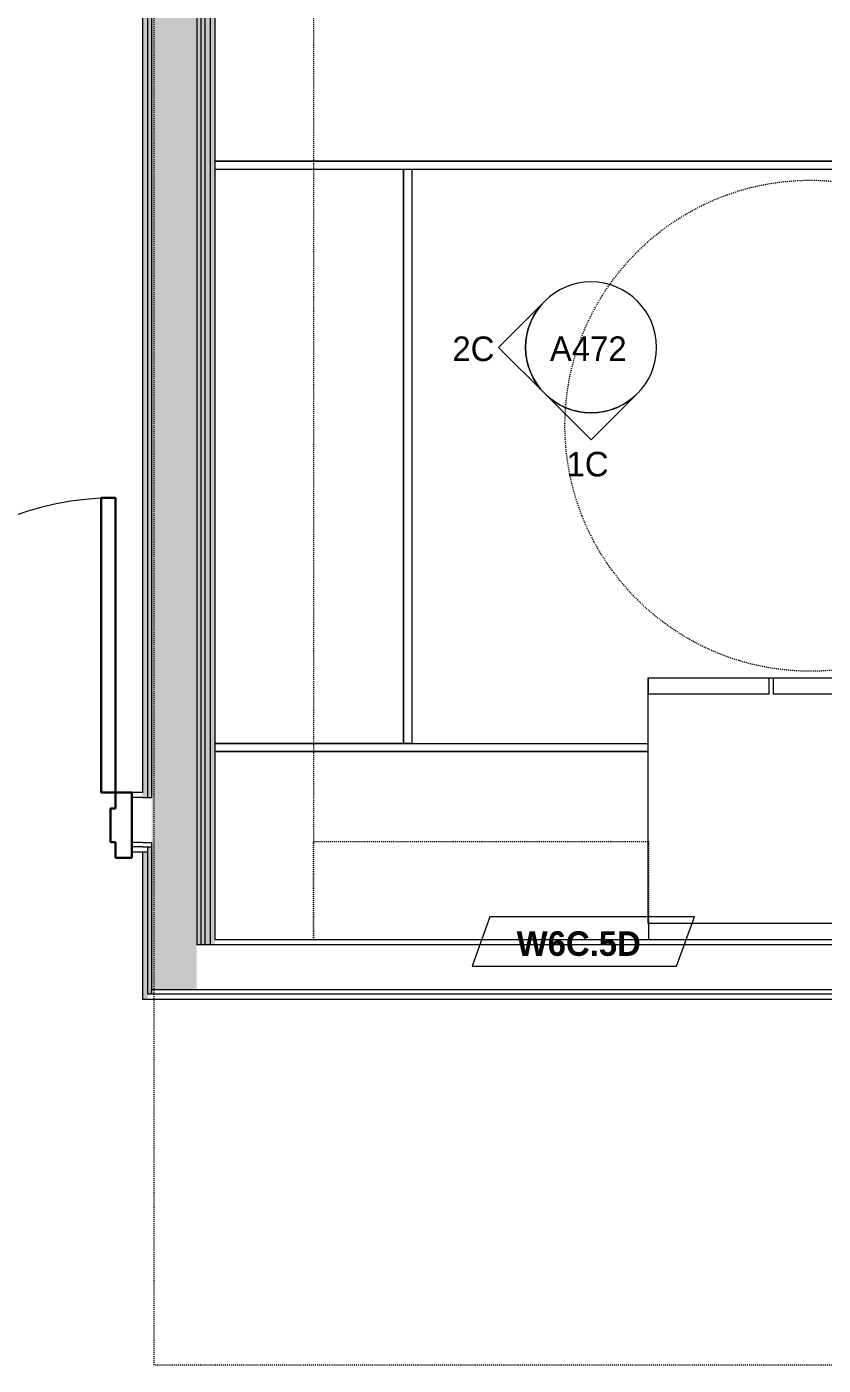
# Model space of a CAD drawing. Header units: inches. Extents: x -4010 to -1814, y 9846 to 12241.
# Drawn here: x -3222.9 to -3125.6, y 10406.2 to 10569.7 of the extents above; entities that cross this region are included whole.
import ezdxf

# ---------------------------------------------------------------- set-up
doc = ezdxf.new("R2010")
doc.units = ezdxf.units.IN
doc.header["$MEASUREMENT"] = 0
doc.linetypes.add('Dash', pattern=[0.25, 0.125, -0.125])
doc.linetypes.add('Dash_2_', pattern=[0.25, 0.125, -0.125])
for name, color, linetype, lineweight in [('0-1', 7, 'Continuous', 5), ('0-3', 8, 'Continuous', 9), ('A-DOOR-1', 7, 'Continuous', 9), ('A-DOOR-2', 10, 'Continuous', 30), ('A-DOOR-FRAM-2', 10, 'Continuous', 30), ('A-GENM', 5, 'Continuous', 9), ('A-GENM-HDLN', 13, 'Dash', 9), ('A-WALL-2', 250, 'Continuous', 18), ('A-WALL-IDEN', 211, 'Continuous', 9), ('G-ANNO-SYMB-3', 111, 'Continuous', 9), ('G-ANNO-SYMB-4', 111, 'Dash_2_', 9), ('I-WALL-1', 21, 'Continuous', 18), ('I-WALL-2', 241, 'Continuous', 5), ('I-WALL-3', 7, 'Continuous', 9), ('Q-CASE', 31, 'Continuous', 9), ('Q-CASE-HDLN', 31, 'Dash', 9), ('Q-SPCQ', 91, 'Continuous', 9)]:
    doc.layers.add(name, color=color, linetype=linetype, lineweight=lineweight)
doc.styles.add('Century Gothic', font='ufonts.com_century-gothic.ttf', dxfattribs={"height": 3})
doc.styles.add('Century Gothic_B_1', font='GOTHICB.TTF', dxfattribs={"height": 3})

# ---------------------------------------------------------------- blocks, each defined once
blk = doc.blocks.new('HOLLOW METAL - UNIT DOOR-2191978-UNIT PLANS - 2ND _ 3RD FLOOR')
at = {"layer": 'A-DOOR-1'}
blk.add_arc((18, 3.875), 36, 90, 180, dxfattribs=at)
at = {"layer": 'A-DOOR-2'}
for p, q in [((18, 39.875), (16.25, 39.875)), ((16.25, 39.875), (16.25, 3.875)), ((18, 3.875), (18, 39.875)), ((16.25, 3.875), (18, 3.875))]:
    blk.add_line(p, q, dxfattribs=at)
at = {"layer": 'A-DOOR-FRAM-2'}
for p, q in [((-18, 3.875), (-20, 3.875)), ((-20, 3.875), (-20, -4.125)), ((-18, 1.9375), (-18, 3.875)), ((18, 3.875), (18, 1.9375)), ((20, 3.875), (18, 3.875)), ((20, -4.125), (20, 3.875)), ((-17.375, 1.9375), (-18, 1.9375)), ((-17.375, -2.1875), (-17.375, 1.9375)), ((18, 1.9375), (17.375, 1.9375)), ((17.375, 1.9375), (17.375, -2.1875)), ((-18, -4.125), (-18, -2.1875)), ((-18, -2.1875), (-17.375, -2.1875)), ((17.375, -2.1875), (18, -2.1875)), ((18, -2.1875), (18, -4.125)), ((-20, -4.125), (-18, -4.125)), ((18, -4.125), (20, -4.125))]:
    blk.add_line(p, q, dxfattribs=at)
blk = doc.blocks.new('CTR - 1st Phase - Common Walls_rvt-1-UNIT PLANS - 2ND _ 3RD FLOOR')
at = {"layer": 'I-WALL-1'}
h = blk.add_hatch(color=256, dxfattribs=at)
h.paths.add_polyline_path([(-3199.89, 10457.54), (-3199.89, 10715.5), (-3200.51, 10715.5), (-3200.51, 10457.54)], flags=0)
h.paths.add_polyline_path([(-3199.89, 10753.5), (-3199.89, 10843.14), (-3200.51, 10843.14), (-3200.51, 10753.5), (-3200.37, 10753.5)], flags=0)
at = {"layer": 'I-WALL-2'}
h = blk.add_hatch(color=256, dxfattribs=at)
h.paths.add_polyline_path([(-3208.76, 10450.91), (-3208.14, 10450.91), (-3208.14, 10468.91), (-3208.76, 10468.91), (-3208.76, 10463.59)], flags=0)
h.paths.add_polyline_path([(-3208.76, 10475.54), (-3208.14, 10475.54), (-3208.14, 10843.14), (-3208.76, 10843.14), (-3208.76, 10476.16)], flags=0)
h = blk.add_hatch(color=256, dxfattribs=at)
h.paths.add_polyline_path([(-3208.14, 10451.54), (-3207.64, 10451.54), (-3207.64, 10469.54), (-3208.14, 10469.54), (-3208.14, 10463.59)], flags=0)
h.paths.add_polyline_path([(-3208.14, 10475.54), (-3207.64, 10475.54), (-3207.64, 10843.14), (-3208.14, 10843.14), (-3208.14, 10482.3)], flags=0)
for points in [[(-3207.64, 10452.04), (-3202.14, 10452.04), (-3202.14, 10843.14), (-3207.64, 10843.14), (-3207.64, 10463.59)], [(-3202.14, 10457.54), (-3201.64, 10457.54), (-3201.64, 10843.14), (-3202.14, 10843.14), (-3202.14, 10463.59)], [(-3201.64, 10457.54), (-3201.14, 10457.54), (-3201.14, 10715.5), (-3201.32, 10715.5), (-3201.32, 10753.5), (-3201.14, 10753.5), (-3201.14, 10843.14), (-3201.64, 10843.14), (-3201.64, 10463.59)]]:
    blk.add_hatch(color=256, dxfattribs=at).paths.add_polyline_path(points, flags=0)
h = blk.add_hatch(color=256, dxfattribs=at)
h.paths.add_polyline_path([(-3201.14, 10457.54), (-3200.51, 10457.54), (-3200.51, 10715.5), (-3201.14, 10715.5), (-3201.14, 10463.59)], flags=0)
h.paths.add_polyline_path([(-3201.14, 10753.5), (-3200.51, 10753.5), (-3200.51, 10843.14), (-3201.14, 10843.14), (-3201.14, 10753.55)], flags=0)
at = {"layer": 'A-WALL-2'}
for p, q in [((-3208.14, 10843.14), (-3208.14, 10475.54)), ((-3207.64, 10843.14), (-3207.64, 10475.54)), ((-3202.14, 10843.14), (-3202.14, 10457.54)), ((-3201.64, 10843.14), (-3201.64, 10457.54)), ((-3201.14, 10715.5), (-3201.14, 10457.54)), ((-3200.51, 10715.5), (-3200.51, 10457.54)), ((-3208.76, 10475.54), (-3210.05, 10475.54)), ((-3208.76, 10475.54), (-3208.14, 10475.54)), ((-3208.14, 10475.54), (-3207.64, 10475.54)), ((-3208.76, 10470.04), (-3210.05, 10470.04)), ((-3208.76, 10469.54), (-3210.05, 10469.54)), ((-3208.76, 10470.04), (-3207.64, 10470.04)), ((-3208.76, 10469.54), (-3208.14, 10469.54)), ((-3208.14, 10469.54), (-3208.14, 10468.91)), ((-3208.14, 10469.54), (-3208.14, 10468.91)), ((-3208.14, 10469.54), (-3207.64, 10469.54)), ((-3207.64, 10470.04), (-3207.64, 10469.54)), ((-3207.64, 10470.04), (-3207.64, 10469.54)), ((-3207.64, 10469.54), (-3207.64, 10452.04)), ((-3208.76, 10468.91), (-3208.14, 10468.91)), ((-3208.14, 10468.91), (-3208.14, 10451.54)), ((-3201.64, 10457.54), (-3202.14, 10457.54)), ((-3201.14, 10457.54), (-3201.64, 10457.54)), ((-3200.51, 10457.54), (-3201.14, 10457.54)), ((-3199.89, 10457.54), (-3200.51, 10457.54)), ((-3110.24, 10457.54), (-3199.89, 10457.54)), ((-3207.64, 10451.54), (-3208.14, 10451.54)), ((-3207.64, 10452.04), (-3207.64, 10451.54)), ((-3202.14, 10452.04), (-3207.64, 10452.04)), ((-3207.64, 10451.54), (-3207.64, 10452.04)), ((-3199.89, 10451.54), (-3207.64, 10451.54)), ((-3199.89, 10452.04), (-3202.14, 10452.04)), ((-3110.24, 10452.04), (-3199.89, 10452.04)), ((-3110.24, 10451.54), (-3199.89, 10451.54))]:
    blk.add_line(p, q, dxfattribs=at)
at = {"layer": 'I-WALL-3'}
for p, q in [((-3208.76, 10843.14), (-3208.76, 10476.16)), ((-3199.89, 10458.16), (-3199.89, 10715.5)), ((-3208.76, 10476.16), (-3210.05, 10476.16)), ((-3210.05, 10468.91), (-3208.76, 10468.91)), ((-3208.76, 10468.91), (-3208.76, 10450.91)), ((-3110.24, 10458.16), (-3199.89, 10458.16)), ((-3208.76, 10450.91), (-3208.14, 10450.91)), ((-3208.14, 10450.91), (-3199.89, 10450.91)), ((-3199.89, 10450.91), (-3110.24, 10450.91))]:
    blk.add_line(p, q, dxfattribs=at)
at = {"layer": '0-3'}
blk.add_blockref('HOLLOW METAL - UNIT DOOR-2191978-UNIT PLANS - 2ND _ 3RD FLOOR', (-3230.05, 10472.29), dxfattribs=at)
blk = doc.blocks.new('OD_CW_Upper Cabinet - OD_CW_Upper Cabinet-3856829-UNIT PLANS - 2ND _ 3RD FLOOR')
at = {"layer": 'Q-CASE-HDLN'}
for p, q in [((0.74, -24), (0.74, -12)), ((0.74, -12), (115.86, -12)), ((115.86, -12), (115.86, -24)), ((115.86, -24), (0.74, -24))]:
    blk.add_line(p, q, dxfattribs=at)
blk = doc.blocks.new('OD_CW_Base Cabinet - OD_CW_Base Cabinet-V55-UNIT PLANS - 2ND _ 3RD FLOOR')
at = {"layer": 'Q-CASE'}
for p, q in [((0.74, 0), (70.86, 0)), ((0.74, 0), (70.86, 0)), ((70.86, -1), (0.74, -1)), ((0.74, -1), (70.86, -1)), ((70.86, 0), (70.86, -24)), ((70.86, 0), (70.86, -1)), ((70.86, -1), (70.86, -24))]:
    blk.add_line(p, q, dxfattribs=at)
blk = doc.blocks.new('OD_CW_Base Cabinet - OD_CW_Base Cabinet-V56-UNIT PLANS - 2ND _ 3RD FLOOR')
at = {"layer": 'Q-CASE'}
for p, q in [((0.74, -24), (0.74, 0)), ((0.74, 0), (107.93, 0)), ((0.74, -1), (0.74, 0)), ((0.74, 0), (107.93, 0)), ((107.93, -1), (0.74, -1)), ((0.74, -24), (0.74, -1)), ((0.74, -1), (107.93, -1)), ((107.93, -24), (0.74, -24)), ((107.93, -24), (0.74, -24))]:
    blk.add_line(p, q, dxfattribs=at)
blk = doc.blocks.new('ADA Clearances - 5ft Circle-3255450-UNIT PLANS - 2ND _ 3RD FLOOR')
at = {"layer": 'A-GENM-HDLN'}
blk.add_circle((0, 0), 30, dxfattribs=at)
blk = doc.blocks.new('OD_CW_Upper Cabinet - OD_CW_Upper Cabinet-3876543-UNIT PLANS - 2ND _ 3RD FLOOR')
at = {"layer": 'Q-CASE-HDLN'}
for p, q in [((0.74, -24), (0.74, -12)), ((0.74, -12), (41.64, -12)), ((41.64, -12), (41.64, -24)), ((41.64, -24), (0.74, -24))]:
    blk.add_line(p, q, dxfattribs=at)
blk = doc.blocks.new('OD_CW_Base Cabinet - OD_CW_Base Cabinet-V95-UNIT PLANS - 2ND _ 3RD FLOOR')
at = {"layer": 'Q-CASE'}
for p, q in [((0.74, 0), (53.64, 0)), ((0.74, 0), (53.64, 0)), ((53.64, -1), (0.74, -1)), ((0.74, -1), (53.64, -1)), ((53.64, -22), (53.64, -24)), ((53.64, -22), (53.64, -24))]:
    blk.add_line(p, q, dxfattribs=at)
blk = doc.blocks.new('Refrigerator_-_Side-by-Side_6047 - 36_ X 30_-1372843-UNIT PLANS - 2ND _ 3RD FLOOR')
at = {"layer": 'Q-SPCQ'}
for p, q in [((-17.88, 15.58), (17.87, 15.58)), ((-17.88, -14.42), (-17.88, 15.58)), ((-17.88, 15.58), (-3.13, 15.58)), ((-17.88, 15.58), (-17.88, 13.58)), ((-3.13, 13.58), (-3.13, 15.58)), ((-2.63, 15.58), (17.87, 15.58)), ((-2.63, 15.58), (-2.63, 13.58)), ((17.87, 15.58), (17.87, -14.42)), ((17.87, 13.58), (17.87, 15.58)), ((-3.13, 13.58), (-17.88, 13.58)), ((17.87, 13.58), (-2.63, 13.58)), ((17.87, -14.42), (-17.88, -14.42))]:
    blk.add_line(p, q, dxfattribs=at)
blk = doc.blocks.new('Elevation - Filled Arrow-152140-UNIT PLANS - 2ND _ 3RD FLOOR')
at = {"layer": 'G-ANNO-SYMB-3'}
for start, end in [(360, 180), (180, 360)]:
    blk.add_arc((0, 0), 0.25, start, end, dxfattribs=at)
blk = doc.blocks.new('Elevation - Filled Arrow-151867-UNIT PLANS - 2ND _ 3RD FLOOR')
at = {"layer": 'G-ANNO-SYMB-3'}
for p, q in [((0, 0.3536), (-0.1768, 0.1768)), ((0.1768, 0.1768), (0, 0.3536))]:
    blk.add_line(p, q, dxfattribs=at)
blk.add_arc((0, 0), 0.25, 45, 135, dxfattribs=at)
blk = doc.blocks.new('Wall Tag - Arch Wall-3956453-UNIT PLANS - 2ND _ 3RD FLOOR')
at = {"layer": 'A-WALL-IDEN'}
for p, q in [((-0.3561, 0.0937), (-0.4244, -0.0937)), ((0.4244, 0.0937), (-0.3561, 0.0937)), ((0.3561, -0.0937), (0.4244, 0.0937)), ((-0.4244, -0.0937), (0.3561, -0.0937))]:
    blk.add_line(p, q, dxfattribs=at)

msp = doc.modelspace()

# ---------------------------------------------------------------- linework, layer by layer
at = {"layer": 'G-ANNO-SYMB-4'}
for p, q in [((-3207.32374, 10406.1894), (-3207.32374, 10876.25322)), ((-2913.32374, 10406.1894), (-3207.32374, 10406.1894))]:
    msp.add_line(p, q, dxfattribs=at)

# ---------------------------------------------------------------- block references
at = {"layer": '0-1'}
msp.add_blockref('CTR - 1st Phase - Common Walls_rvt-1-UNIT PLANS - 2ND _ 3RD FLOOR', (0, 0), dxfattribs=at)
at = {"layer": 'A-GENM', "rotation": 180}
msp.add_blockref('ADA Clearances - 5ft Circle-3255450-UNIT PLANS - 2ND _ 3RD FLOOR', (-3127.17374, 10520.9769), dxfattribs=at)
at = {"layer": 'A-WALL-IDEN', "xscale": 31.99999999999999, "yscale": 31.99999999999999, "zscale": 31.99999999999999}
msp.add_blockref('Wall Tag - Arch Wall-3956453-UNIT PLANS - 2ND _ 3RD FLOOR', (-3154.93624, 10457.95741), dxfattribs=at)
at = {"layer": 'G-ANNO-SYMB-3', "xscale": 31.99999999999999, "yscale": 31.99999999999999, "zscale": 31.99999999999999, "rotation": 269.9999999999943}
msp.add_blockref('Elevation - Filled Arrow-152140-UNIT PLANS - 2ND _ 3RD FLOOR', (-3153.98401, 10530.55321), dxfattribs=at)
at = {"layer": 'G-ANNO-SYMB-3', "extrusion": (0, 0, -1), "xscale": 31.99999999999999, "yscale": 31.99999999999999, "zscale": 31.99999999999999}
for rotation in [270.0000000000061, 180]:
    msp.add_blockref('Elevation - Filled Arrow-151867-UNIT PLANS - 2ND _ 3RD FLOOR', (3153.98401, 10530.55321), dxfattribs=dict(at, rotation=rotation))
at = {"layer": 'Q-CASE'}
for name, p, rotation in [('OD_CW_Base Cabinet - OD_CW_Base Cabinet-V56-UNIT PLANS - 2ND _ 3RD FLOOR', (-3091.96103, 10552.2894), 180), ('OD_CW_Upper Cabinet - OD_CW_Upper Cabinet-3856829-UNIT PLANS - 2ND _ 3RD FLOOR', (-3175.88624, 10574.0271), 270.000000000001), ('OD_CW_Base Cabinet - OD_CW_Base Cabinet-V55-UNIT PLANS - 2ND _ 3RD FLOOR', (-3175.88624, 10553.0271), 269.9999999999994)]:
    msp.add_blockref(name, p, dxfattribs=dict(at, rotation=rotation))
for name, p in [('OD_CW_Base Cabinet - OD_CW_Base Cabinet-V95-UNIT PLANS - 2ND _ 3RD FLOOR', (-3200.62394, 10482.1644)), ('OD_CW_Upper Cabinet - OD_CW_Upper Cabinet-3876543-UNIT PLANS - 2ND _ 3RD FLOOR', (-3188.62394, 10482.1644))]:
    msp.add_blockref(name, p, dxfattribs=at)
at = {"layer": 'Q-SPCQ'}
msp.add_blockref('Refrigerator_-_Side-by-Side_6047 - 36_ X 30_-1372843-UNIT PLANS - 2ND _ 3RD FLOOR', (-3129.11124, 10474.5866), dxfattribs=at)

# ---------------------------------------------------------------- texts
at = {"layer": 'A-WALL-IDEN', "insert": (-3163.07184, 10459.20495), "char_height": 3, "width": 19.594, "attachment_point": 1, "style": 'Century Gothic_B_1'}
msp.add_mtext('W6C.5D', dxfattribs=at)
at = {"layer": 'G-ANNO-SYMB-3', "char_height": 3, "attachment_point": 1, "style": 'Century Gothic'}
for s, insert, width in [('2C', (-3170.91655, 10531.87989), 6.969), ('A472', (-3159.01039, 10531.89503), 12.221), ('1C', (-3156.97788, 10517.78655), 6.969)]:
    msp.add_mtext(s, dxfattribs=dict(at, insert=insert, width=width))

doc.saveas('drawing.dxf')
